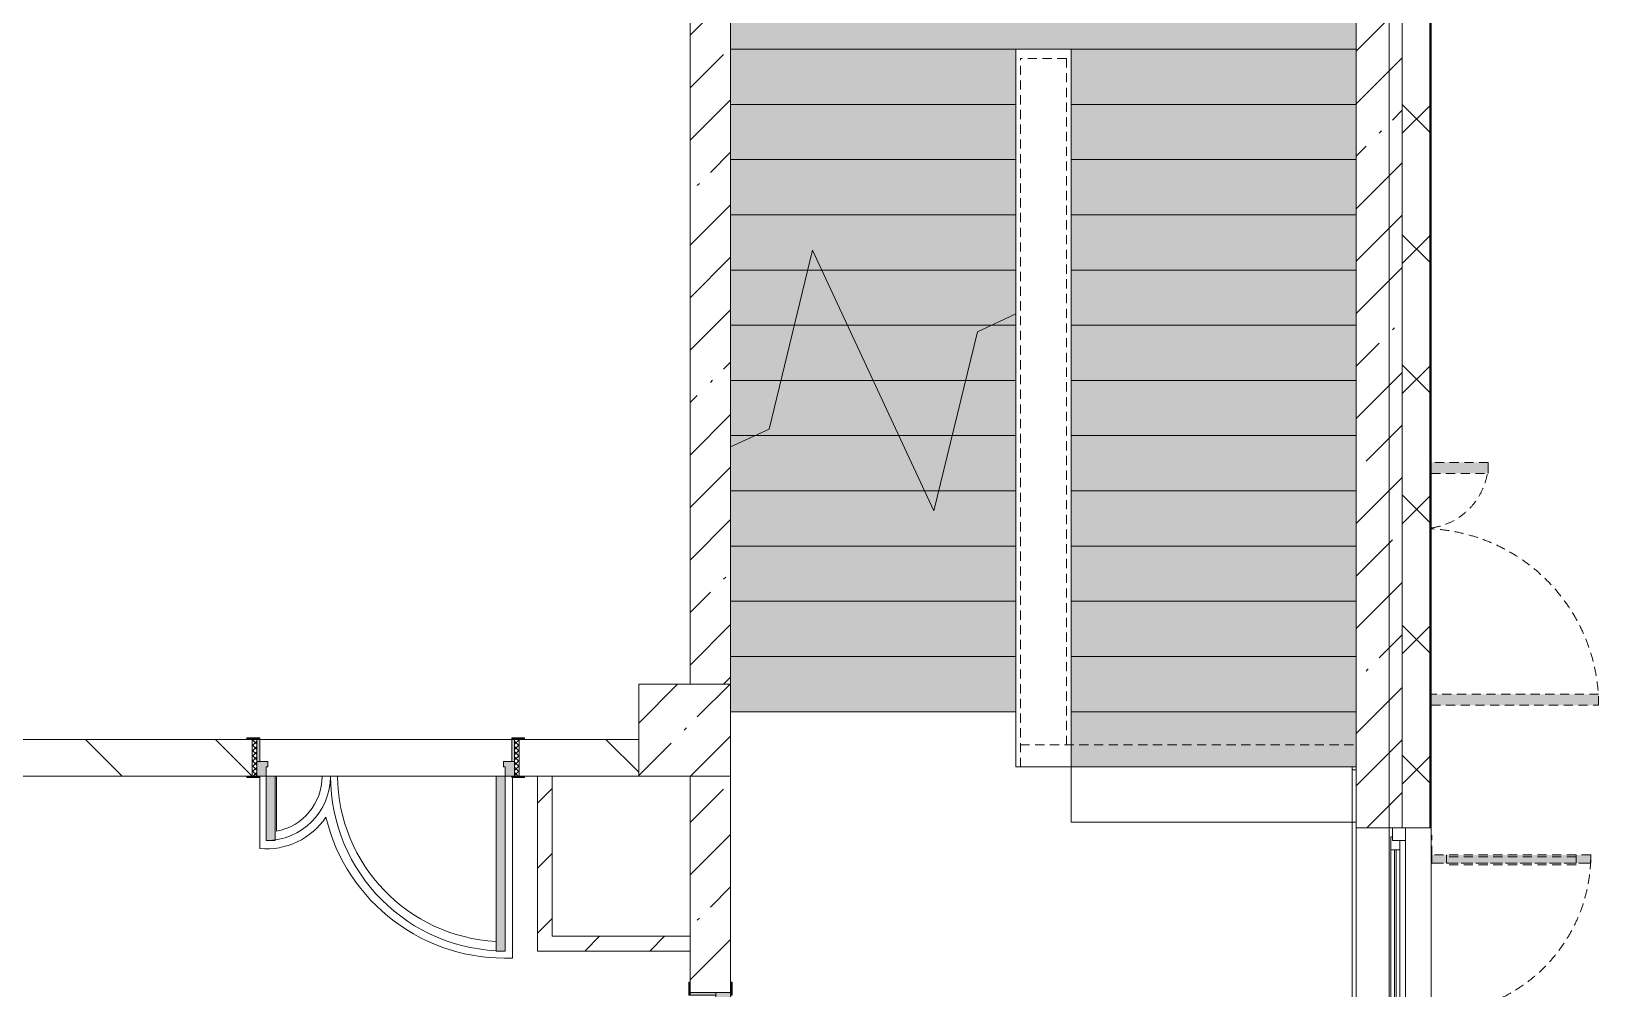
# Model space of a CAD drawing. Header units: millimetres. Extents: x 11693 to 241752, y -8553 to 29926.
# Drawn here: x 207369 to 215888, y 12246 to 17447 of the extents above; entities that cross this region are included whole.
import ezdxf

# ---------------------------------------------------------------- set-up
doc = ezdxf.new("R2010")
doc.units = ezdxf.units.MM
doc.linetypes.add('200_ШТРИХ__ш1_п0_6_', pattern=[80, 50, -30])
for name, color, linetype, lineweight in [('A-DETL-MBND', 7, '200_ШТРИХ__ш1_п0_6_', 9), ('A-GLAZ-2', 7, 'Continuous', 5), ('A-WALL-2', 7, 'Continuous', 9), ('A-WALL-5', 7, 'Continuous', 5), ('I-WALL-3', 7, 'Continuous', 5), ('S-COLS', 7, 'Continuous', 5), ('S-STRS-4', 7, 'Continuous', 5), ('S-STRS-MBND-1', 7, 'Continuous', 5), ('Оси', 7, 'Continuous', 9)]:
    doc.layers.add(name, color=color, linetype=linetype, lineweight=lineweight)
for name, color, linetype, lineweight, true_color in [('A-DOOR-2', 7, 'Continuous', 5, 0xaaaaaa), ('A-DOOR-3', 7, 'Continuous', 5, 0xe2e2e2), ('A-DOOR-FRAM-2', 7, 'Continuous', 5, 0xe2e2e2), ('A-DOOR-FRAM-3', 7, 'Continuous', 5, 0xaaaaaa), ('A-FLOR-1', 7, 'Continuous', 5, 0xaaaaaa)]:
    doc.layers.add(name, color=color, linetype=linetype, lineweight=lineweight, true_color=true_color)
doc.layers.add('S-STRS-3', color=7, linetype='Continuous', lineweight=15, true_color=0xd7cdc4, transparency=1)
pattern_1 = [(45, (89739.8, 0), (-285.1231, 285.1231), []), (45, (90024.94, 0), (-285.1231, 285.1231), [504.031, -100.806, 16.764, -84.042])]
pattern_2 = [(45, (89739.81, 0), (-176.7767, 176.7767), [])]

# ---------------------------------------------------------------- blocks, each defined once
blk = doc.blocks.new('110_Дверь_СКБ_2Ст - Д-1_л_Лестничная клетка EIS60 2-32142534-Общий план 2 этажа с размещением фрагментов 2_1-2_7')
at = {"layer": 'A-DOOR-3'}
for points in [[(662.5, 1010), (612.5, 1010), (612.5, 110), (662.5, 110), (662.5, 538.4)], [(-587.5, 510), (-637.5, 510), (-637.5, 110), (-587.5, 110)], [(712.5, 30), (697.5, 26.4), (697.5, -110), (712.5, -110), (712.5, 26.4)]]:
    blk.add_hatch(color=256, dxfattribs=at).paths.add_polyline_path(points)
h = blk.add_hatch(color=256, dxfattribs=at)
h.paths.add_polyline_path([(712.5, 110), (662.5, 110), (662.5, 60), (652.5, 60), (652.5, 30), (712.5, 30)])
h.paths.add_polyline_path([(-627.5, 30), (-627.5, 60), (-637.5, 60), (-637.5, 110), (-687.5, 110), (-687.5, 30)])
at = {"layer": 'A-DOOR-FRAM-2'}
for points in [[(-672.5, 110), (-672.5, 118), (-742.5, 118), (-742.5, 110)], [(767.5, 110), (767.5, 118), (697.5, 118), (697.5, 110)], [(-672.5, 30), (-687.5, 30), (-687.5, -110), (-672.5, -110)], [(-672.5, -110), (-742.5, -110), (-742.5, -118), (-672.5, -118)], [(767.5, -118), (767.5, -110), (697.5, -110), (697.5, -118)]]:
    blk.add_hatch(color=256, dxfattribs=at).paths.add_polyline_path(points)
at = {"layer": 'A-DOOR-2'}
for p, q in [((662.5, 1010), (612.5, 1010)), ((612.5, 1010), (612.5, 110)), ((662.5, 110), (662.5, 1010)), ((-637.5, 510), (-637.5, 110)), ((-587.5, 510), (-637.5, 510)), ((-587.5, 110), (-587.5, 510)), ((-637.5, 110), (-587.5, 110)), ((612.5, 110), (662.5, 110))]:
    blk.add_line(p, q, dxfattribs=at)
for centre, radius, start, end in [((662.5, 110), 900, 90, 180), ((-637.5, 110), 400, 360, 90)]:
    blk.add_arc(centre, radius, start, end, dxfattribs=at)
at = {"layer": 'A-DOOR-FRAM-3'}
for p, q in [((-672.5, 118), (-742.5, 118)), ((-742.5, 118), (-742.5, 110)), ((-742.5, 110), (-672.5, 110)), ((-637.5, 110), (-687.5, 110)), ((-687.5, 110), (-687.5, 30)), ((-672.5, 110), (-672.5, 118)), ((-637.5, 60), (-637.5, 110)), ((662.5, 110), (662.5, 60)), ((712.5, 110), (662.5, 110)), ((767.5, 118), (697.5, 118)), ((697.5, 118), (697.5, 110)), ((697.5, 110), (767.5, 110)), ((712.5, 30), (712.5, 110)), ((767.5, 110), (767.5, 118)), ((-687.5, 30), (-627.5, 30)), ((-672.5, 30), (-687.5, 30)), ((-687.5, 30), (-687.5, -110)), ((-672.5, -110), (-672.5, 30)), ((-627.5, 60), (-637.5, 60)), ((-627.5, 30), (-627.5, 60)), ((662.5, 60), (652.5, 60)), ((652.5, 60), (652.5, 30)), ((652.5, 30), (712.5, 30)), ((712.5, 30), (697.5, 30)), ((697.5, 30), (697.5, -110)), ((712.5, -110), (712.5, 30)), ((-672.5, -110), (-742.5, -110)), ((-742.5, -110), (-742.5, -118)), ((-742.5, -118), (-672.5, -118)), ((-687.5, -110), (-672.5, -110)), ((-672.5, -118), (-672.5, -110)), ((697.5, -110), (712.5, -110)), ((767.5, -110), (697.5, -110)), ((697.5, -110), (697.5, -118)), ((697.5, -118), (767.5, -118)), ((767.5, -118), (767.5, -110))]:
    blk.add_line(p, q, dxfattribs=at)
blk = doc.blocks.new('120_Окно_СКБ_1Ст - 120_Окно_СКБ_1Ст 1200х2500_h_ с форточкой2-24160662-Общий план 2 этажа с размещением фрагментов 2_1-2_7')
at = {"layer": 'A-GLAZ-2'}
for p, q in [((-600, -127), (-600, -57)), ((-600, -57), (-530, -57)), ((600, -57), (-600, -57)), ((-530, -57), (-530, -127)), ((530, -127), (530, -57)), ((530, -57), (600, -57)), ((600, -57), (600, -127)), ((-530, -127), (-600, -127)), ((-600, -127), (-550, -127)), ((-530, -127), (-550, -127)), ((-550, -127), (-550, -137)), ((-550, -137), (550, -137)), ((550, -137), (-550, -137)), ((530, -87), (-530, -87)), ((-530, -87), (-530, -127)), ((-480, -137), (-480, -87)), ((-480, -107), (480, -107)), ((480, -117), (-480, -117)), ((480, -137), (480, -87)), ((530, -127), (530, -87)), ((600, -127), (530, -127)), ((550, -127), (530, -127)), ((550, -127), (600, -127)), ((550, -137), (550, -127))]:
    blk.add_line(p, q, dxfattribs=at)
blk = doc.blocks.new('110_Дверь_СКБ_2Ст_Наружная - ДН-3_1_л__ Двухстворчатая 1200 х2900 из подвала EI30-23667726-Общий план 2 этажа с размещением фрагментов 2_1-2_7')
at = {"layer": 'A-DETL-MBND'}
for points in [[(679.5, 79), (679.5, 989), (619.5, 989), (619.5, 79)], [(-580.5, 79), (-580.5, 389), (-640.5, 389), (-640.5, 79)]]:
    blk.add_hatch(color=256, dxfattribs=at).paths.add_polyline_path(points)
for p, q in [((679.5, 989), (619.5, 989)), ((619.5, 989), (619.5, 79)), ((679.5, 79), (679.5, 989)), ((-640.5, 389), (-640.5, 79)), ((-580.5, 389), (-640.5, 389)), ((-580.5, 79), (-580.5, 389))]:
    blk.add_line(p, q, dxfattribs=at)
for centre, radius, start, end in [((679.5, 29), 960, 90, 176.98148), ((-640.5, 29), 360, 8.16602, 90)]:
    blk.add_arc(centre, radius, start, end, dxfattribs=at)
blk = doc.blocks.new('Дверь_Витражная_СКБ_2Ст - ВН-6-31912847-Общий план 2 этажа с размещением фрагментов 2_1-2_7')
at = {"layer": 'A-DETL-MBND'}
for points in [[(-643, -370), (-598, -370), (-598, -20), (-643, -20)], [(562, -884), (607, -884), (607, -20), (562, -20), (562, -733.4)]]:
    blk.add_hatch(color=256, dxfattribs=at).paths.add_polyline_path(points)
for p, q in [((-607, -20), (-715, -20)), ((-715, -20), (-607, -20)), ((-598, -20), (-643, -20)), ((-643, -370), (-643, -20)), ((-598, -20), (-643, -20)), ((-643, -20), (-643, -370)), ((-607, -370), (-607, -20)), ((-598, -370), (-598, -20)), ((-598, -370), (-598, -20)), ((562, -20), (607, -20)), ((562, -884), (562, -20)), ((562, -20), (562, -884)), ((607, -20), (562, -20)), ((607, -884), (607, -20)), ((607, -884), (607, -20)), ((607, -20), (715, -20)), ((607, -20), (715, -20)), ((607, -884), (607, -20)), ((-643, -100), (-598, -100)), ((-633, -290), (-633, -100)), ((-589, -290), (-589, -100)), ((553, -804), (553, -100)), ((607, -100), (562, -100)), ((597, -804), (597, -100)), ((-643, -290), (-598, -290)), ((-643, -370), (-598, -370)), ((-643, -370), (-598, -370)), ((607, -804), (562, -804)), ((607, -884), (562, -884)), ((562, -884), (607, -884))]:
    blk.add_line(p, q, dxfattribs=at)
for centre, radius, start, end in [((-607, -20), 350, 270, 0), ((607, -20), 864, 180, 270)]:
    blk.add_arc(centre, radius, start, end, dxfattribs=at)
blk = doc.blocks.new('BSC_Колонна _Прямоугольная - 500х500-22291386-Общий план 2 этажа с размещением фрагментов 2_1-2_7')
at = {"layer": 'S-COLS'}
h = blk.add_hatch(dxfattribs=at)
h.set_pattern_fill('FP_155', color=256, style=0, pattern_type=2)
h.set_pattern_definition([(45, (-121180, -13650), (-285.1231, 285.1231), []), (45, (-120894.88, -13650), (-285.1231, 285.1231), [504.031, -100.806, 16.764, -84.042])])
h.paths.add_polyline_path([(250, -250), (250, 250), (-250, 250), (-250, -250)])
for p, q in [((250, 250), (-250, 250)), ((-250, 250), (-250, -250)), ((250, -250), (250, 250)), ((-250, -250), (250, -250))]:
    blk.add_line(p, q, dxfattribs=at)
blk = doc.blocks.new('110_Дверь_СКБ_2Ст - Д-6_п__ ДОО_Дв_1450x2100h_Дверь из раздевальной в коридор-32371698-Общий план 2 этажа с размещением фрагментов 2_1-2_7')
at = {"layer": 'A-DOOR-2'}
h = blk.add_hatch(dxfattribs=at)
h.set_pattern_fill('FP_178', color=256, style=0, pattern_type=2)
h.set_pattern_definition([(225, (1576.41, -164.685), (-14.14214, 14.14214), []), (135, (1576.41, -164.685), (14.14214, 14.14214), [])])
h.paths.add_polyline_path([(737.5, -100), (737.5, 100), (712.5, 100), (712.5, -100)])
at = {"layer": 'A-DOOR-3'}
h = blk.add_hatch(color=256, dxfattribs=at)
h.paths.add_polyline_path([(712.5, -100), (712.5, -20), (652.5, -20), (652.5, -50), (662.5, -50), (662.5, -100)])
h.paths.add_polyline_path([(-637.5, -100), (-637.5, -50), (-627.5, -50), (-627.5, -20), (-687.5, -20), (-687.5, -100)])
for points in [[(-587.5, -450), (-587.5, -100), (-637.5, -100), (-637.5, -450)], [(612.5, -1050), (662.5, -1050), (662.5, -100), (612.5, -100), (612.5, -173.2)]]:
    blk.add_hatch(color=256, dxfattribs=at).paths.add_polyline_path(points)
at = {"layer": 'A-DOOR-FRAM-2'}
for points in [[(-672.5, 100), (-672.5, 108), (-742.5, 108), (-742.5, 100)], [(-672.5, -20), (-672.5, 100), (-687.5, 100), (-687.5, -20)], [(767.5, 100), (767.5, 108), (697.5, 108), (697.5, 100)], [(712.5, -20), (712.5, 100), (697.5, 100), (697.5, -20)], [(-672.5, -108), (-672.5, -100), (-742.5, -100), (-742.5, -108)], [(767.5, -108), (767.5, -100), (697.5, -100), (697.5, -108)]]:
    blk.add_hatch(color=256, dxfattribs=at).paths.add_polyline_path(points)
at = {"layer": 'A-DOOR-FRAM-3'}
h = blk.add_hatch(dxfattribs=at)
h.set_pattern_fill('FP_179', color=256, style=0, pattern_type=2)
h.set_pattern_definition([(315, (-546.384, -164.685), (-14.1421, -14.1421), []), (225, (-546.384, -164.685), (-14.1421, 14.1421), [])])
h.paths.add_polyline_path([(-687.5, -100), (-687.5, 100), (-712.5, 100), (-712.5, -100)])
at = {"layer": 'A-DOOR-2'}
for p, q in [((-637.5, -100), (-587.5, -100)), ((-637.5, -450), (-637.5, -100)), ((-587.5, -100), (-587.5, -450)), ((612.5, -100), (662.5, -100)), ((612.5, -1050), (612.5, -100)), ((662.5, -100), (662.5, -1050)), ((-587.5, -450), (-637.5, -450)), ((662.5, -1050), (612.5, -1050))]:
    blk.add_line(p, q, dxfattribs=at)
for centre, radius, start, end in [((-637.5, -100), 350, 270, 0), ((662.5, -100), 950, 180, 270)]:
    blk.add_arc(centre, radius, start, end, dxfattribs=at)
at = {"layer": 'A-DOOR-FRAM-3'}
for p, q in [((-742.5, 108), (-672.5, 108)), ((-742.5, 100), (-742.5, 108)), ((-672.5, 100), (-742.5, 100)), ((-712.5, 100), (-687.5, 100)), ((-712.5, -100), (-712.5, 100)), ((-687.5, 100), (-687.5, -100)), ((-687.5, 100), (-672.5, 100)), ((-687.5, -20), (-687.5, 100)), ((-672.5, 108), (-672.5, 100)), ((-672.5, 100), (-672.5, -20)), ((697.5, 100), (697.5, 108)), ((697.5, 108), (767.5, 108)), ((697.5, -20), (697.5, 100)), ((697.5, 100), (712.5, 100)), ((767.5, 100), (697.5, 100)), ((712.5, -100), (712.5, 100)), ((712.5, 100), (737.5, 100)), ((712.5, 100), (712.5, -20)), ((737.5, 100), (737.5, -100)), ((767.5, 108), (767.5, 100)), ((-687.5, -20), (-627.5, -20)), ((-687.5, -100), (-687.5, -20)), ((-672.5, -20), (-687.5, -20)), ((-637.5, -50), (-637.5, -100)), ((-627.5, -50), (-637.5, -50)), ((-627.5, -20), (-627.5, -50)), ((652.5, -20), (712.5, -20)), ((652.5, -50), (652.5, -20)), ((662.5, -50), (652.5, -50)), ((662.5, -100), (662.5, -50)), ((712.5, -20), (697.5, -20)), ((712.5, -20), (712.5, -100)), ((-742.5, -100), (-672.5, -100)), ((-742.5, -108), (-742.5, -100)), ((-672.5, -108), (-742.5, -108)), ((-687.5, -100), (-712.5, -100)), ((-637.5, -100), (-687.5, -100)), ((-672.5, -100), (-672.5, -108)), ((712.5, -100), (662.5, -100)), ((697.5, -108), (697.5, -100)), ((697.5, -100), (767.5, -100)), ((767.5, -108), (697.5, -108)), ((737.5, -100), (712.5, -100)), ((767.5, -100), (767.5, -108))]:
    blk.add_line(p, q, dxfattribs=at)

msp = doc.modelspace()

# ---------------------------------------------------------------- hatches: boundary and pattern name
at = {"layer": 'A-WALL-5'}
h = msp.add_hatch(dxfattribs=at)
h.set_pattern_fill('FP_49', color=256, style=0, pattern_type=2)
h.set_pattern_definition([(45, (89739.8, 0), (-353.5534, 353.5534), []), (135, (89739.8, 0), (-353.5534, -353.5534), [])])
h.paths.add_polyline_path([(214819.8, -250), (214969.8, -250), (214969.8, 7700), (214819.8, 7700), (214819.8, -100)])
h.paths.add_polyline_path([(214969.8, 10000), (214969.8, 11920), (214819.8, 11920), (214819.8, 10000)])
h.paths.add_polyline_path([(214969.8, 13120), (214969.8, 21400), (214819.8, 21400), (214819.8, 13120)])
at = {"layer": 'I-WALL-3'}
h = msp.add_hatch(dxfattribs=at)
h.set_pattern_fill('FP_57', color=256, style=0, pattern_type=2)
h.set_pattern_definition(pattern_1)
h.paths.add_polyline_path([(214819.8, 10600), (214819.8, 11920), (214569.8, 11920), (214569.8, 10600), (214670.2, 10600)])
h.paths.add_polyline_path([(214819.8, 13120), (214819.8, 21400), (214569.8, 21400), (214569.8, 13120)])
h = msp.add_hatch(dxfattribs=at)
h.set_pattern_fill('FP_57', color=256, style=0, pattern_type=2)
h.set_pattern_definition(pattern_1)
h.paths.add_polyline_path([(211119.8, 10600), (211169.8, 10600), (211169.8, 10825), (210949.8, 10825), (210949.8, 10600), (211089.8, 10600)])
h.paths.add_polyline_path([(210949.8, 12225), (211169.8, 12225), (211169.8, 13400), (210949.8, 13400), (210949.8, 12280)])
h.paths.add_polyline_path([(211169.8, 13900), (211169.8, 18600), (210949.8, 18600), (210949.8, 13900), (210963, 13900)])
h = msp.add_hatch(dxfattribs=at)
h.set_pattern_fill('FP_60', color=256, style=0, pattern_type=2)
h.set_pattern_definition([(135, (89739.8, 0), (-353.5534, -353.5534), [])])
h.paths.add_polyline_path([(210669.8, 13400), (210669.8, 13600), (210019.8, 13600), (210019.8, 13400), (210574.2, 13400)])
h.paths.add_polyline_path([(207502.1, 13400), (208569.8, 13400), (208569.8, 13600), (205840.3, 13600), (205840.3, 13400)])
h = msp.add_hatch(dxfattribs=at)
h.set_pattern_fill('FP_61', color=256, style=0, pattern_type=2)
h.set_pattern_definition(pattern_2)
h.paths.add_polyline_path([(210199.8, 12450), (210199.8, 13400), (210119.8, 13400), (210119.8, 12450)])
h = msp.add_hatch(dxfattribs=at)
h.set_pattern_fill('FP_61', color=256, style=0, pattern_type=2)
h.set_pattern_definition(pattern_2)
h.paths.add_polyline_path([(210199.8, 12450), (210949.8, 12450), (210949.8, 12530), (210199.8, 12530)])
at = {"layer": 'S-STRS-3'}
for points in [[(211169.8, 17350), (214569.8, 17350), (214568.8, 18412.5), (211169.8, 18412.5), (211169.8, 18189.4)], [(211169.8, 17050), (212719.8, 17050), (212719.8, 17350), (211169.8, 17350)], [(213019.8, 17050), (214569.8, 17050), (214569.8, 17350), (213019.8, 17350)], [(211598.2, 16750), (212719.8, 16750), (212719.8, 17050), (211169.8, 17050), (211169.8, 16750)], [(213019.8, 16750), (214569.8, 16750), (214569.8, 17050), (213019.8, 17050)], [(212719.8, 16450), (212719.8, 16750), (211169.8, 16750), (211169.8, 16450), (211598.2, 16450)], [(213019.8, 16450), (214569.8, 16450), (214569.8, 16750), (213019.8, 16750)], [(211598.2, 16150), (212719.8, 16150), (212719.8, 16450), (211169.8, 16450), (211169.8, 16150), (211588.4, 16150)], [(213019.8, 16150), (214569.8, 16150), (214569.8, 16450), (213019.8, 16450)], [(211598.2, 16150), (211665, 16150), (211614.6, 16258.1), (211588.4, 16150)], [(211169.8, 15850), (212719.8, 15850), (212719.8, 16150), (211169.8, 16150)], [(213019.8, 15850), (214569.8, 15850), (214569.8, 16150), (213019.8, 16150)], [(211169.8, 15550), (212719.8, 15550), (212719.8, 15850), (211169.8, 15850), (211169.8, 15758.1)], [(213646.2, 15550), (214569.8, 15550), (214569.8, 15850), (213019.8, 15850), (213019.8, 15550)], [(211169.8, 15250), (212719.8, 15250), (212719.8, 15550), (211169.8, 15550), (211169.8, 15285.9)], [(213019.8, 15250), (214569.8, 15250), (214569.8, 15550), (213019.8, 15550)], [(212275, 14950), (212719.8, 14950), (212719.8, 15250), (211169.8, 15250), (211169.8, 14950), (212224.6, 14950)], [(213019.8, 14950), (214569.8, 14950), (214569.8, 15250), (213019.8, 15250)], [(211169.8, 14650), (212719.8, 14650), (212719.8, 14950), (211169.8, 14950), (211169.8, 14841.9)], [(211598.2, 14650), (212719.8, 14650), (212719.8, 14950), (212301.2, 14950), (212275, 14841.9), (212224.6, 14950), (211169.8, 14950), (211169.8, 14650)], [(213019.8, 14650), (214569.8, 14650), (214569.8, 14950), (213019.8, 14950)], [(212719.8, 14350), (212719.8, 14650), (211169.8, 14650), (211169.8, 14350), (211598.2, 14350)], [(211169.8, 14350), (212719.8, 14350), (212719.8, 14650), (211169.8, 14650), (211169.8, 14542.4)], [(214229.9, 14350), (214569.8, 14350), (214569.8, 14650), (213019.8, 14650), (213019.8, 14350), (213646.2, 14350)], [(211598.2, 14050), (212719.8, 14050), (212719.8, 14350), (211169.8, 14350), (211169.8, 14050)], [(212719.8, 14050), (212719.8, 14350), (211169.8, 14350), (211169.8, 14050), (211598.2, 14050)], [(213019.8, 14050), (214569.8, 14050), (214569.8, 14350), (213019.8, 14350)], [(212670.9, 13750), (212719.8, 13750), (212719.8, 14050), (211169.8, 14050), (211169.8, 13750), (211598.2, 13750)], [(212719.8, 13750), (212719.8, 14050), (211169.8, 14050), (211169.8, 13750), (211598.2, 13750)], [(213019.8, 13750), (214569.8, 13750), (214569.8, 14050), (213019.8, 14050)], [(214569.8, 13450), (214569.8, 13750), (213019.8, 13750), (213019.8, 13450), (214548.8, 13450)]]:
    msp.add_hatch(color=256, dxfattribs=at).paths.add_polyline_path(points)
h = msp.add_hatch(color=256, dxfattribs=at)
h.paths.add_polyline_path([(212588.2, 15850), (212719.8, 15850), (212719.8, 15911.4)])
h.paths.add_polyline_path([(211804.9, 15850), (211665, 16150), (211588.4, 16150), (211515.5, 15850), (211665, 15850)])
h = msp.add_hatch(color=256, dxfattribs=at)
h.paths.add_polyline_path([(211598.2, 15550), (211944.8, 15550), (211804.9, 15850), (211515.5, 15850), (211442.6, 15550)])
h.paths.add_polyline_path([(212447.1, 15550), (212719.8, 15550), (212719.8, 15850), (212588.2, 15850), (212511.3, 15814.1), (212497.6, 15758.1)])
h = msp.add_hatch(color=256, dxfattribs=at)
h.paths.add_polyline_path([(211598.2, 15250), (212084.7, 15250), (211944.8, 15550), (211442.6, 15550), (211378.4, 15285.9), (211301.5, 15250)])
h.paths.add_polyline_path([(212374.2, 15250), (212719.8, 15250), (212719.8, 15550), (212447.1, 15550)])
h = msp.add_hatch(color=256, dxfattribs=at)
h.paths.add_polyline_path([(211169.8, 14950), (212224.6, 14950), (212084.7, 15250), (211301.5, 15250), (211169.8, 15188.6)])
h.paths.add_polyline_path([(212719.8, 14950), (212719.8, 15250), (212374.2, 15250), (212301.2, 14950), (212447.1, 14950)])

# ---------------------------------------------------------------- linework, layer by layer
at = {"layer": 'A-DETL-MBND'}
for p, q in [((212744.8, 13450), (212744.8, 17300)), ((212994.8, 17300), (212744.8, 17300)), ((212994.8, 17300), (212994.8, 13570)), ((212744.8, 13570), (214569.8, 13570)), ((214569.8, 13450), (214548.8, 13450))]:
    msp.add_line(p, q, dxfattribs=at)
at = {"layer": 'A-FLOR-1'}
for p, q in [((212719.8, 13750), (211169.8, 13750)), ((212719.8, 13450), (212719.8, 13750)), ((208610.7, 13400), (208610.7, 13006.4)), ((208700.7, 13400), (208694.8, 13400)), ((208700.7, 13100.3), (208700.7, 13400)), ((209894.8, 13400), (208949.3, 13400)), ((209984.8, 12411.9), (209984.8, 13392)), ((214548.8, 13450), (212719.8, 13450)), ((214548.8, 10600), (214548.8, 13450)), ((214569.8, 13435), (214548.8, 13435))]:
    msp.add_line(p, q, dxfattribs=at)
for centre, radius, start, end in [((208644.3, 13400), 305, 280.66451, 0), ((209942.3, 13411), 910, 180.6926, 267.00995), ((208644.3, 13400), 395, 265.12655, 325.57769), ((209942.3, 13411), 1000, 193.54971, 272.43764)]:
    msp.add_arc(centre, radius, start, end, dxfattribs=at)
at = {"layer": 'A-WALL-2'}
for p, q in [((214969.8, 13120), (214969.8, 21550)), ((214972.8, 13120), (214972.8, 21553)), ((214819.8, 21400), (214819.8, 13120)), ((210199.8, 13400), (210119.8, 13400)), ((210949.8, 12450), (210949.8, 12530))]:
    msp.add_line(p, q, dxfattribs=at)
at = {"layer": 'A-WALL-5'}
for p, q in [((214977.8, -258), (214977.8, 21558)), ((214819.8, 13120), (214977.8, 13120))]:
    msp.add_line(p, q, dxfattribs=at)
at = {"layer": 'I-WALL-3'}
for p, q in [((210949.8, 18600), (210949.8, 13900)), ((211169.8, 13900), (211169.8, 18600)), ((214569.8, 18412.5), (214569.8, 10600)), ((208539.8, 13600), (207020.3, 13600)), ((208609.8, 13600), (209979.8, 13600)), ((210669.8, 13600), (210049.8, 13600)), ((205840.3, 13400), (208539.8, 13400)), ((208949.3, 13400), (208700.7, 13400)), ((210049.8, 13400), (210119.8, 13400)), ((210119.8, 13400), (210119.8, 12450)), ((210199.8, 13400), (210669.8, 13400)), ((210199.8, 12530), (210199.8, 13400)), ((210949.8, 13400), (210949.8, 12530)), ((211169.8, 12280), (211169.8, 13400)), ((214569.8, 13120), (214819.8, 13120)), ((210949.8, 12530), (210199.8, 12530)), ((210119.8, 12450), (210949.8, 12450)), ((210949.8, 12450), (210949.8, 12280))]:
    msp.add_line(p, q, dxfattribs=at)
at = {"layer": 'S-STRS-4'}
for p, q in [((211169.8, 17350), (212719.8, 17350)), ((211169.8, 17350), (212719.8, 17350)), ((212719.8, 17350), (213019.8, 17350)), ((212719.8, 17050), (212719.8, 17350)), ((214569.8, 17350), (213019.8, 17350)), ((213019.8, 17350), (213019.8, 17050)), ((214569.8, 17350), (213019.8, 17350)), ((211169.8, 17050), (212719.8, 17050)), ((211169.8, 17050), (212719.8, 17050)), ((212719.8, 16750), (212719.8, 17050)), ((213019.8, 17050), (213019.8, 16750)), ((214569.8, 17050), (213019.8, 17050)), ((214569.8, 17050), (213019.8, 17050)), ((211169.8, 16750), (212719.8, 16750)), ((211169.8, 16750), (212719.8, 16750)), ((212719.8, 16450), (212719.8, 16750)), ((213019.8, 16750), (213019.8, 16450)), ((214569.8, 16750), (213019.8, 16750)), ((214569.8, 16750), (213019.8, 16750)), ((211169.8, 16450), (212719.8, 16450)), ((211169.8, 16450), (212719.8, 16450)), ((212719.8, 16150), (212719.8, 16450)), ((213019.8, 16450), (213019.8, 16150)), ((214569.8, 16450), (213019.8, 16450)), ((214569.8, 16450), (213019.8, 16450)), ((211169.8, 16150), (211588.4, 16150)), ((211169.8, 16150), (211588.4, 16150)), ((211588.4, 16150), (211665, 16150)), ((211588.4, 16150), (211665, 16150)), ((211588.4, 16150), (211665, 16150)), ((211588.4, 16150), (211665, 16150)), ((211665, 16150), (212719.8, 16150)), ((211665, 16150), (212719.8, 16150)), ((212719.8, 15911.4), (212719.8, 16150)), ((213019.8, 16150), (213019.8, 15850)), ((214569.8, 16150), (213019.8, 16150)), ((214569.8, 16150), (213019.8, 16150)), ((211169.8, 15850), (211515.5, 15850)), ((211169.8, 15850), (211515.5, 15850)), ((211515.5, 15850), (211804.9, 15850)), ((211515.5, 15850), (211804.9, 15850)), ((211515.5, 15850), (211804.9, 15850)), ((211515.5, 15850), (211804.9, 15850)), ((211804.9, 15850), (212588.2, 15850)), ((211804.9, 15850), (212588.2, 15850)), ((212588.2, 15850), (212719.8, 15850)), ((212588.2, 15850), (212719.8, 15850)), ((212588.2, 15850), (212719.8, 15850)), ((212588.2, 15850), (212719.8, 15850)), ((212719.8, 15850), (212719.8, 15911.4)), ((212719.8, 15850), (212719.8, 15911.4)), ((212719.8, 15550), (212719.8, 15850)), ((212719.8, 15550), (212719.8, 15850)), ((213019.8, 15850), (213019.8, 15550)), ((214569.8, 15850), (213019.8, 15850)), ((214569.8, 15850), (213019.8, 15850)), ((211169.8, 15550), (211442.6, 15550)), ((211169.8, 15550), (211442.6, 15550)), ((211442.6, 15550), (211944.8, 15550)), ((211442.6, 15550), (211944.8, 15550)), ((211442.6, 15550), (211944.8, 15550)), ((211442.6, 15550), (211944.8, 15550)), ((211944.8, 15550), (212447.1, 15550)), ((211944.8, 15550), (212447.1, 15550)), ((212447.1, 15550), (212719.8, 15550)), ((212447.1, 15550), (212719.8, 15550)), ((212447.1, 15550), (212719.8, 15550)), ((212447.1, 15550), (212719.8, 15550)), ((212719.8, 15250), (212719.8, 15550)), ((212719.8, 15250), (212719.8, 15550)), ((213019.8, 15550), (213019.8, 15250)), ((214569.8, 15550), (213019.8, 15550)), ((214569.8, 15550), (213019.8, 15550)), ((211169.8, 15250), (211301.5, 15250)), ((211169.8, 15250), (211301.5, 15250)), ((211301.5, 15250), (212084.7, 15250)), ((211301.5, 15250), (212084.7, 15250)), ((211301.5, 15250), (212084.7, 15250)), ((211301.5, 15250), (212084.7, 15250)), ((212084.7, 15250), (212374.2, 15250)), ((212084.7, 15250), (212374.2, 15250)), ((212374.2, 15250), (212719.8, 15250)), ((212374.2, 15250), (212719.8, 15250)), ((212374.2, 15250), (212719.8, 15250)), ((212374.2, 15250), (212719.8, 15250)), ((212719.8, 14950), (212719.8, 15250)), ((212719.8, 14950), (212719.8, 15250)), ((213019.8, 15250), (213019.8, 14950)), ((214569.8, 15250), (213019.8, 15250)), ((214569.8, 15250), (213019.8, 15250)), ((211169.8, 14950), (212224.6, 14950)), ((211169.8, 14950), (212224.6, 14950)), ((211169.8, 14950), (212224.6, 14950)), ((211169.8, 14950), (212224.6, 14950)), ((212224.6, 14950), (212301.2, 14950)), ((212224.6, 14950), (212301.2, 14950)), ((212301.2, 14950), (212719.8, 14950)), ((212301.2, 14950), (212719.8, 14950)), ((212301.2, 14950), (212719.8, 14950)), ((212301.2, 14950), (212719.8, 14950)), ((212719.8, 14650), (212719.8, 14950)), ((212719.8, 14650), (212719.8, 14950)), ((213019.8, 14950), (213019.8, 14650)), ((214569.8, 14950), (213019.8, 14950)), ((214569.8, 14950), (213019.8, 14950)), ((211169.8, 14650), (212719.8, 14650)), ((211169.8, 14650), (212719.8, 14650)), ((211169.8, 14650), (212719.8, 14650)), ((211169.8, 14650), (212719.8, 14650)), ((212719.8, 14350), (212719.8, 14650)), ((212719.8, 14350), (212719.8, 14650)), ((213019.8, 14650), (213019.8, 14350)), ((214569.8, 14650), (213019.8, 14650)), ((214569.8, 14650), (213019.8, 14650)), ((211169.8, 14350), (212719.8, 14350)), ((211169.8, 14350), (212719.8, 14350)), ((211169.8, 14350), (212719.8, 14350)), ((211169.8, 14350), (212719.8, 14350)), ((212719.8, 14050), (212719.8, 14350)), ((212719.8, 14050), (212719.8, 14350)), ((213019.8, 14350), (213019.8, 14050)), ((214569.8, 14350), (213019.8, 14350)), ((214569.8, 14350), (213019.8, 14350)), ((211169.8, 14050), (212719.8, 14050)), ((211169.8, 14050), (212719.8, 14050)), ((211169.8, 14050), (212719.8, 14050)), ((211169.8, 14050), (212719.8, 14050)), ((212719.8, 13750), (212719.8, 14050)), ((212719.8, 13750), (212719.8, 14050)), ((213019.8, 14050), (213019.8, 13750)), ((214569.8, 14050), (213019.8, 14050)), ((214569.8, 14050), (213019.8, 14050)), ((211169.8, 13750), (212719.8, 13750)), ((211169.8, 13750), (212719.8, 13750)), ((213019.8, 13750), (213019.8, 13450)), ((214569.8, 13750), (213019.8, 13750)), ((214569.8, 13750), (213019.8, 13750)), ((214569.8, 13450), (213019.8, 13450))]:
    msp.add_line(p, q, dxfattribs=at)
at = {"layer": 'S-STRS-MBND-1'}
for p, q in [((211169.8, 18850), (211169.8, 17350)), ((214569.8, 17350), (214569.8, 18850)), ((211169.8, 17350), (212719.8, 17350)), ((211169.8, 15850), (211169.8, 17350)), ((211169.8, 17350), (212719.8, 17350)), ((212719.8, 17350), (213019.8, 17350)), ((212719.8, 15911.4), (212719.8, 17350)), ((214569.8, 17350), (213019.8, 17350)), ((213019.8, 17350), (213019.8, 13150)), ((214569.8, 17350), (213019.8, 17350)), ((214569.8, 17350), (214569.8, 13150)), ((211169.8, 17050), (212719.8, 17050)), ((211169.8, 17050), (212719.8, 17050)), ((214569.8, 17050), (213019.8, 17050)), ((214569.8, 17050), (213019.8, 17050)), ((211169.8, 16750), (212719.8, 16750)), ((211169.8, 16750), (212719.8, 16750)), ((214569.8, 16750), (213019.8, 16750)), ((214569.8, 16750), (213019.8, 16750)), ((211169.8, 16450), (212719.8, 16450)), ((211169.8, 16450), (212719.8, 16450)), ((214569.8, 16450), (213019.8, 16450)), ((214569.8, 16450), (213019.8, 16450)), ((211614.6, 16258.1), (211378.4, 15285.9)), ((212275, 14841.9), (211614.6, 16258.1)), ((211169.8, 16150), (211588.4, 16150)), ((211169.8, 16150), (211588.4, 16150)), ((211665, 16150), (212719.8, 16150)), ((211665, 16150), (212719.8, 16150)), ((214569.8, 16150), (213019.8, 16150)), ((214569.8, 16150), (213019.8, 16150)), ((211169.8, 15850), (211515.5, 15850)), ((211169.8, 15850), (211515.5, 15850)), ((211804.9, 15850), (212588.2, 15850)), ((211804.9, 15850), (212588.2, 15850)), ((212719.8, 15911.4), (212511.3, 15814.1)), ((214569.8, 15850), (213019.8, 15850)), ((214569.8, 15850), (213019.8, 15850)), ((212511.3, 15814.1), (212275, 14841.9)), ((211169.8, 15550), (211442.6, 15550)), ((211169.8, 15550), (211442.6, 15550)), ((211944.8, 15550), (212447.1, 15550)), ((211944.8, 15550), (212447.1, 15550)), ((214569.8, 15550), (213019.8, 15550)), ((214569.8, 15550), (213019.8, 15550)), ((211378.4, 15285.9), (211169.8, 15188.6)), ((211169.8, 15250), (211301.5, 15250)), ((211169.8, 15250), (211301.5, 15250)), ((212084.7, 15250), (212374.2, 15250)), ((212084.7, 15250), (212374.2, 15250)), ((214569.8, 15250), (213019.8, 15250)), ((214569.8, 15250), (213019.8, 15250)), ((212224.6, 14950), (212301.2, 14950)), ((212224.6, 14950), (212301.2, 14950)), ((214569.8, 14950), (213019.8, 14950)), ((214569.8, 14950), (213019.8, 14950)), ((214569.8, 14650), (213019.8, 14650)), ((214569.8, 14650), (213019.8, 14650)), ((214569.8, 14350), (213019.8, 14350)), ((214569.8, 14350), (213019.8, 14350)), ((214569.8, 14050), (213019.8, 14050)), ((214569.8, 14050), (213019.8, 14050)), ((214569.8, 13750), (213019.8, 13750)), ((214569.8, 13750), (213019.8, 13750)), ((214569.8, 13450), (213019.8, 13450)), ((214569.8, 13450), (213019.8, 13450)), ((214569.8, 13150), (213019.8, 13150))]:
    msp.add_line(p, q, dxfattribs=at)
at = {"layer": 'Оси'}
msp.add_line((214749.8, 10029.8), (214749.8, 21915.1), dxfattribs=at)

# ---------------------------------------------------------------- block references
at = {"layer": 'A-DETL-MBND'}
for name, p, rotation in [('110_Дверь_СКБ_2Ст_Наружная - ДН-3_1_л__ Двухстворчатая 1200 х2900 из подвала EI30-23667726-Общий план 2 этажа с размещением фрагментов 2_1-2_7', (214898.8, 14464.5), 269.9999999999999), ('Дверь_Витражная_СКБ_2Ст - ВН-6-31912847-Общий план 2 этажа с размещением фрагментов 2_1-2_7', (214960.8, 12365), 89.99999999999957)]:
    msp.add_blockref(name, p, dxfattribs=dict(at, rotation=rotation))
at = {"layer": 'A-DOOR-2'}
msp.add_blockref('110_Дверь_СКБ_2Ст - Д-6_п__ ДОО_Дв_1450x2100h_Дверь из раздевальной в коридор-32371698-Общий план 2 этажа с размещением фрагментов 2_1-2_7', (209282.3, 13500), dxfattribs=at)
at = {"layer": 'A-DOOR-2', "rotation": 269.9999999999999}
msp.add_blockref('110_Дверь_СКБ_2Ст - Д-1_л_Лестничная клетка EIS60 2-32142534-Общий план 2 этажа с размещением фрагментов 2_1-2_7', (211059.8, 11537.5), dxfattribs=at)
at = {"layer": 'A-GLAZ-2', "rotation": 269.9999999999999}
msp.add_blockref('120_Окно_СКБ_1Ст - 120_Окно_СКБ_1Ст 1200х2500_h_ с форточкой2-24160662-Общий план 2 этажа с размещением фрагментов 2_1-2_7', (214894.8, 12520), dxfattribs=at)
at = {"layer": 'S-COLS'}
msp.add_blockref('BSC_Колонна _Прямоугольная - 500х500-22291386-Общий план 2 этажа с размещением фрагментов 2_1-2_7', (210919.8, 13650), dxfattribs=at)

doc.saveas('drawing.dxf')
